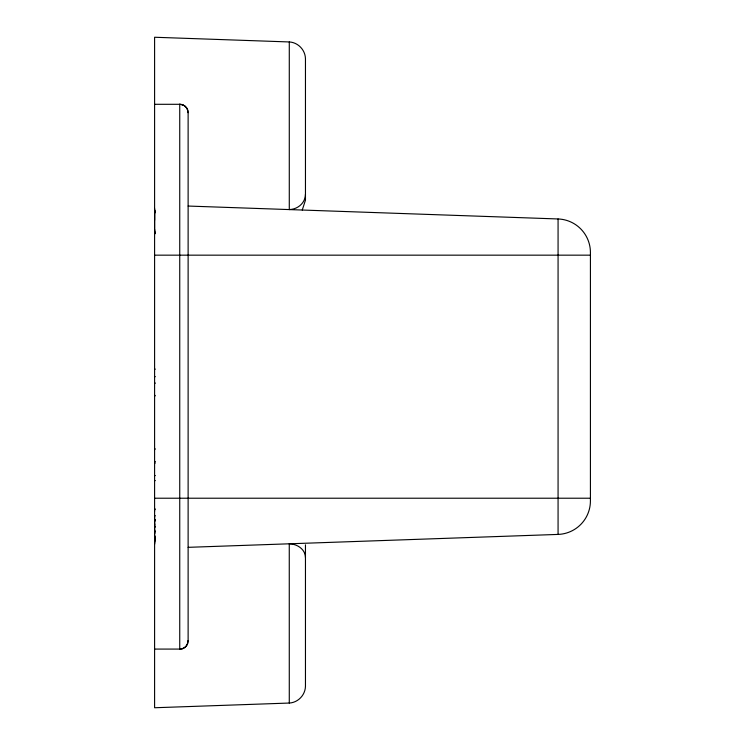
<?xml version="1.0" encoding="UTF-8"?>
<svg xmlns="http://www.w3.org/2000/svg" width="745" height="745" viewBox="0 0 745 745"><rect width="100%" height="100%" fill="white"/><g stroke="black" fill="none" stroke-linecap="round" stroke-linejoin="round"><path stroke-width="1.12" d="M155.211 212.763A8.381 7.878 0 0 1 154.597 209.811L154.597 230.093L154.578 229.581A8.4 7.897 0 0 0 155.463 233.083M154.597 544.362L154.597 542.239A8.381 7.422 0 0 1 155.211 539.454M154.597 539.259L154.597 534.798M154.597 533.457L154.597 531.343M154.597 529.481L154.597 524.154M154.597 521.761L154.597 515.791L155.416 515.791M154.597 511.321L154.625 509.105M154.597 220.278L154.597 209.811M154.597 209.177L154.597 208.33M154.597 524.936L154.597 523.288A8.381 8.381 0 0 1 155.416 519.675M302.256 210.034L305.459 200.181L305.459 58.706C305.264 49.934 298.056 42.409 289.284 41.953L154.597 37.25L154.597 707.75L289.284 703.047C298.056 702.591 305.264 695.066 305.459 686.294L305.459 544.818M154.615 449.589L155.305 448.9M154.615 462.161L155.305 461.472M188.122 547.333L558.07 534.416A33.525 33.525 0 0 0 590.422 500.91L590.422 252.471A33.525 33.525 0 0 0 558.07 218.965L188.122 206.048M154.606 369.147L155.295 369.138M154.606 376.691L155.295 376.681M154.597 104.3L179.741 104.3A8.381 8.381 0 0 1 188.122 112.681L188.122 640.7A8.381 8.381 0 0 1 179.741 649.081L154.597 649.081M154.597 255.162L590.422 255.162M154.597 498.219L590.422 498.219M155.416 509.105L154.802 509.105M154.606 463.017L155.295 463.027M154.606 475.589L155.295 475.599M154.606 480.618L155.295 480.627M154.615 382.576L155.305 383.265M154.615 395.148L155.305 395.837M154.597 523.288L154.597 527.991A8.381 3.688 0 0 1 155.463 526.352M154.597 529.071L154.597 534.221M154.597 538.877L154.597 540.553A8.381 7.878 0 0 1 155.211 537.601M558.07 218.965L558.07 534.416M289.284 41.953L289.284 209.578A16.762 15.356 0 0 0 305.459 194.231M289.284 703.047L289.265 543.803A16.762 13.745 0 0 1 305.459 557.539M179.741 104.3L179.741 649.081M154.597 543.589A8.391 7.888 0 0 1 155.211 540.637M154.597 533.914A8.381 8.27 0 0 1 155.211 530.812M154.597 539.045A8.391 7.757 0 0 1 155.211 536.149M155.407 233.707A8.4 8.4 0 0 1 154.578 230.075M155.211 212.493A8.381 7.981 0 0 1 154.597 209.503M181.314 104.561A8.418 8.093 7.2 0 1 182.842 105.026M187.917 640.709A8.512 8.167 13.5 0 1 179.75 649.286M179.741 104.188A8.418 8.26 -18.6 0 1 188.019 112.681"/></g></svg>
